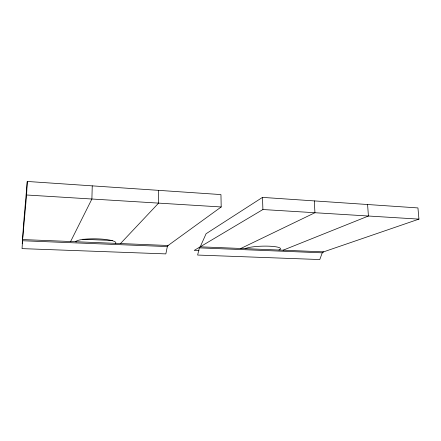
<?xml version="1.0" encoding="UTF-8"?>
<svg xmlns="http://www.w3.org/2000/svg" width="441" height="441" viewBox="0 0 441 441"><rect width="100%" height="100%" fill="white"/><g stroke="black" fill="none" stroke-linecap="round" stroke-linejoin="round"><path stroke-width="0.66" d="M158.628 190.358L158.595 203.119L120.492 243.559M92.246 185.859L91.893 199.018L70.61 241.519M22.21 243.691L26.592 194.999L27.265 181.46L220.952 194.58L221.195 206.967L168.087 245.499L167.343 246.585L165.838 253.895L22.05 248.619L23.478 225.037L27.265 181.46M199.349 247.875L197.634 255.058L319.786 259.54L322.244 252.831L323.595 251.855L200.231 246.817L199.349 247.875L322.244 252.831M200.231 246.817L206.096 233.724L262.489 197.392L417.941 207.926L418.95 219.122L322.349 252.285M418.95 219.122L262.908 209.53L194.211 250.394L199.012 250.582M240.803 248.476L314.935 212.727L314.306 200.903M283.094 250.201L368.422 216.018L367.59 204.514M22.497 240.747L167.343 246.585M82.77 239.254L112.367 240.499M22.579 239.557L168.087 245.499M26.592 194.999L221.195 206.967M76.287 241.96L75.709 241.729A20.126 3.605 1.1 0 1 98.282 238.906A20.126 3.605 1.1 0 1 115.614 243.355M245.317 248.856L245.113 248.647A18.318 3.093 -1.7 0 1 269.214 246.194A18.318 3.093 -1.7 0 1 278.949 250.03M262.489 197.392L262.908 209.53"/></g></svg>
